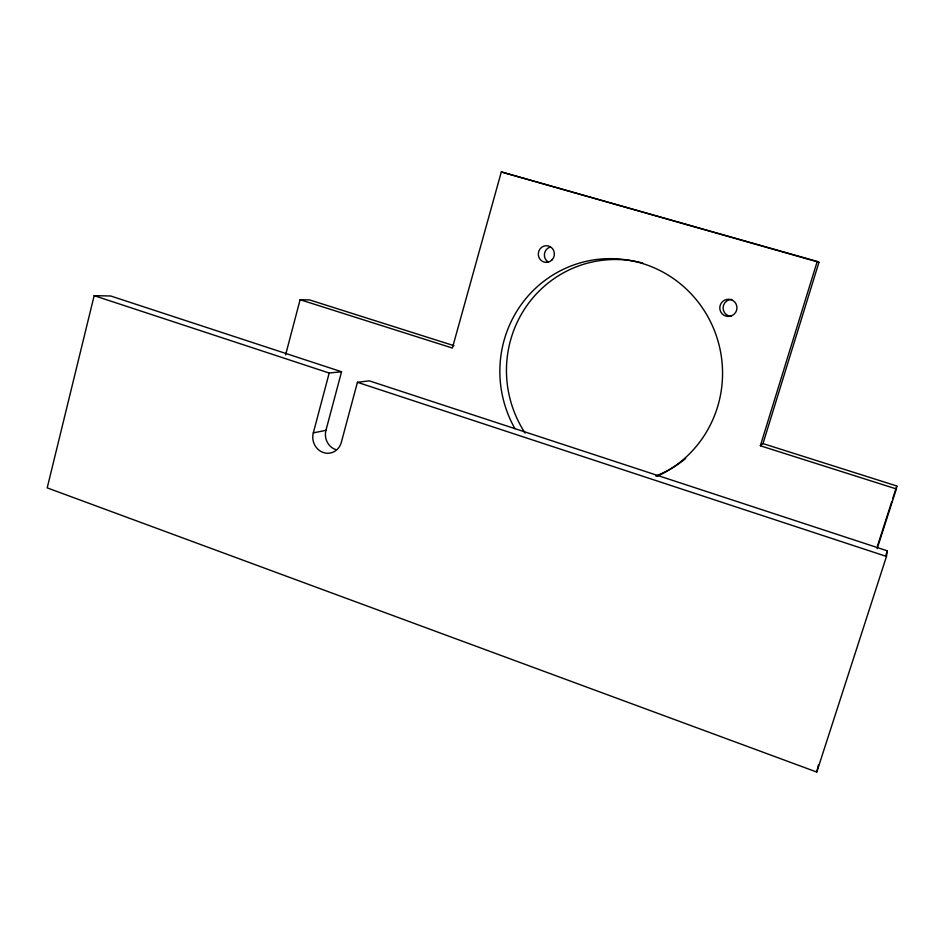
<?xml version="1.0" encoding="UTF-8"?>
<svg xmlns="http://www.w3.org/2000/svg" width="944" height="944" viewBox="0 0 944 944"><rect width="100%" height="100%" fill="white"/><g stroke="black" fill="none" stroke-linecap="round" stroke-linejoin="round"><path stroke-width="1.42" d="M341.551 371.747L110.696 295.991L94.164 295.661L47.2 487.871L816.772 772.062L886.475 556.441L887.301 550.836L369.257 380.833L357.422 382.308L341.303 442.417A15.694 14.514 78.3 0 1 323.308 452.53A15.694 14.514 78.3 0 1 313.314 432.871L329.196 373.022L341.551 371.747L325.94 430.358A15.375 14.243 78.3 0 0 335.71 449.604M896.363 488.957L896.8 485.995L762.988 443.597L760.345 445.78L896.363 488.957L877.141 548.617M816.772 772.062L818.424 764.876M285.607 354.873L300.109 299.708L309.49 299.897L454.04 345.705M762.988 443.597L818.955 262.279L817.221 261.441L501.311 171.938L452.377 348.041L300.109 299.708M760.345 445.78L817.221 261.441M877.413 546.187L891.844 501.394M892.741 498.597L896.8 485.995M885.956 555.013L887.301 550.836M313.314 432.871L325.94 430.358M818.955 262.279L501.311 171.938M94.164 295.661L329.196 373.022M357.422 382.308L886.475 556.441M525.112 433.048A111.958 109.587 79 0 1 526.363 306.363A111.958 109.587 79 0 1 642.77 263.069M685.674 458.43A111.958 109.587 79 0 1 655.832 475.965M731.258 316.37A8.484 8.425 -47.7 0 1 723.092 307.709A8.484 8.425 -47.7 0 1 731.801 299.46M548.134 262.007A8.225 7.918 -81.6 0 1 550.423 246.998M514.999 428.741A113.764 111.25 79 0 1 558.518 271.73A113.764 111.25 79 0 1 711.08 322.919A113.764 111.25 79 0 1 656.918 476.366M730.337 316.205A8.626 8.555 -49.8 0 0 734.633 301.915A8.626 8.555 -49.8 0 0 720.154 305.431A8.626 8.555 -49.8 0 0 730.337 316.205M551.886 260.025A8.354 8.036 -81.9 0 0 548.606 246.006A8.354 8.036 -81.9 0 0 538.517 256.095A8.354 8.036 -81.9 0 0 551.886 260.025"/></g></svg>
